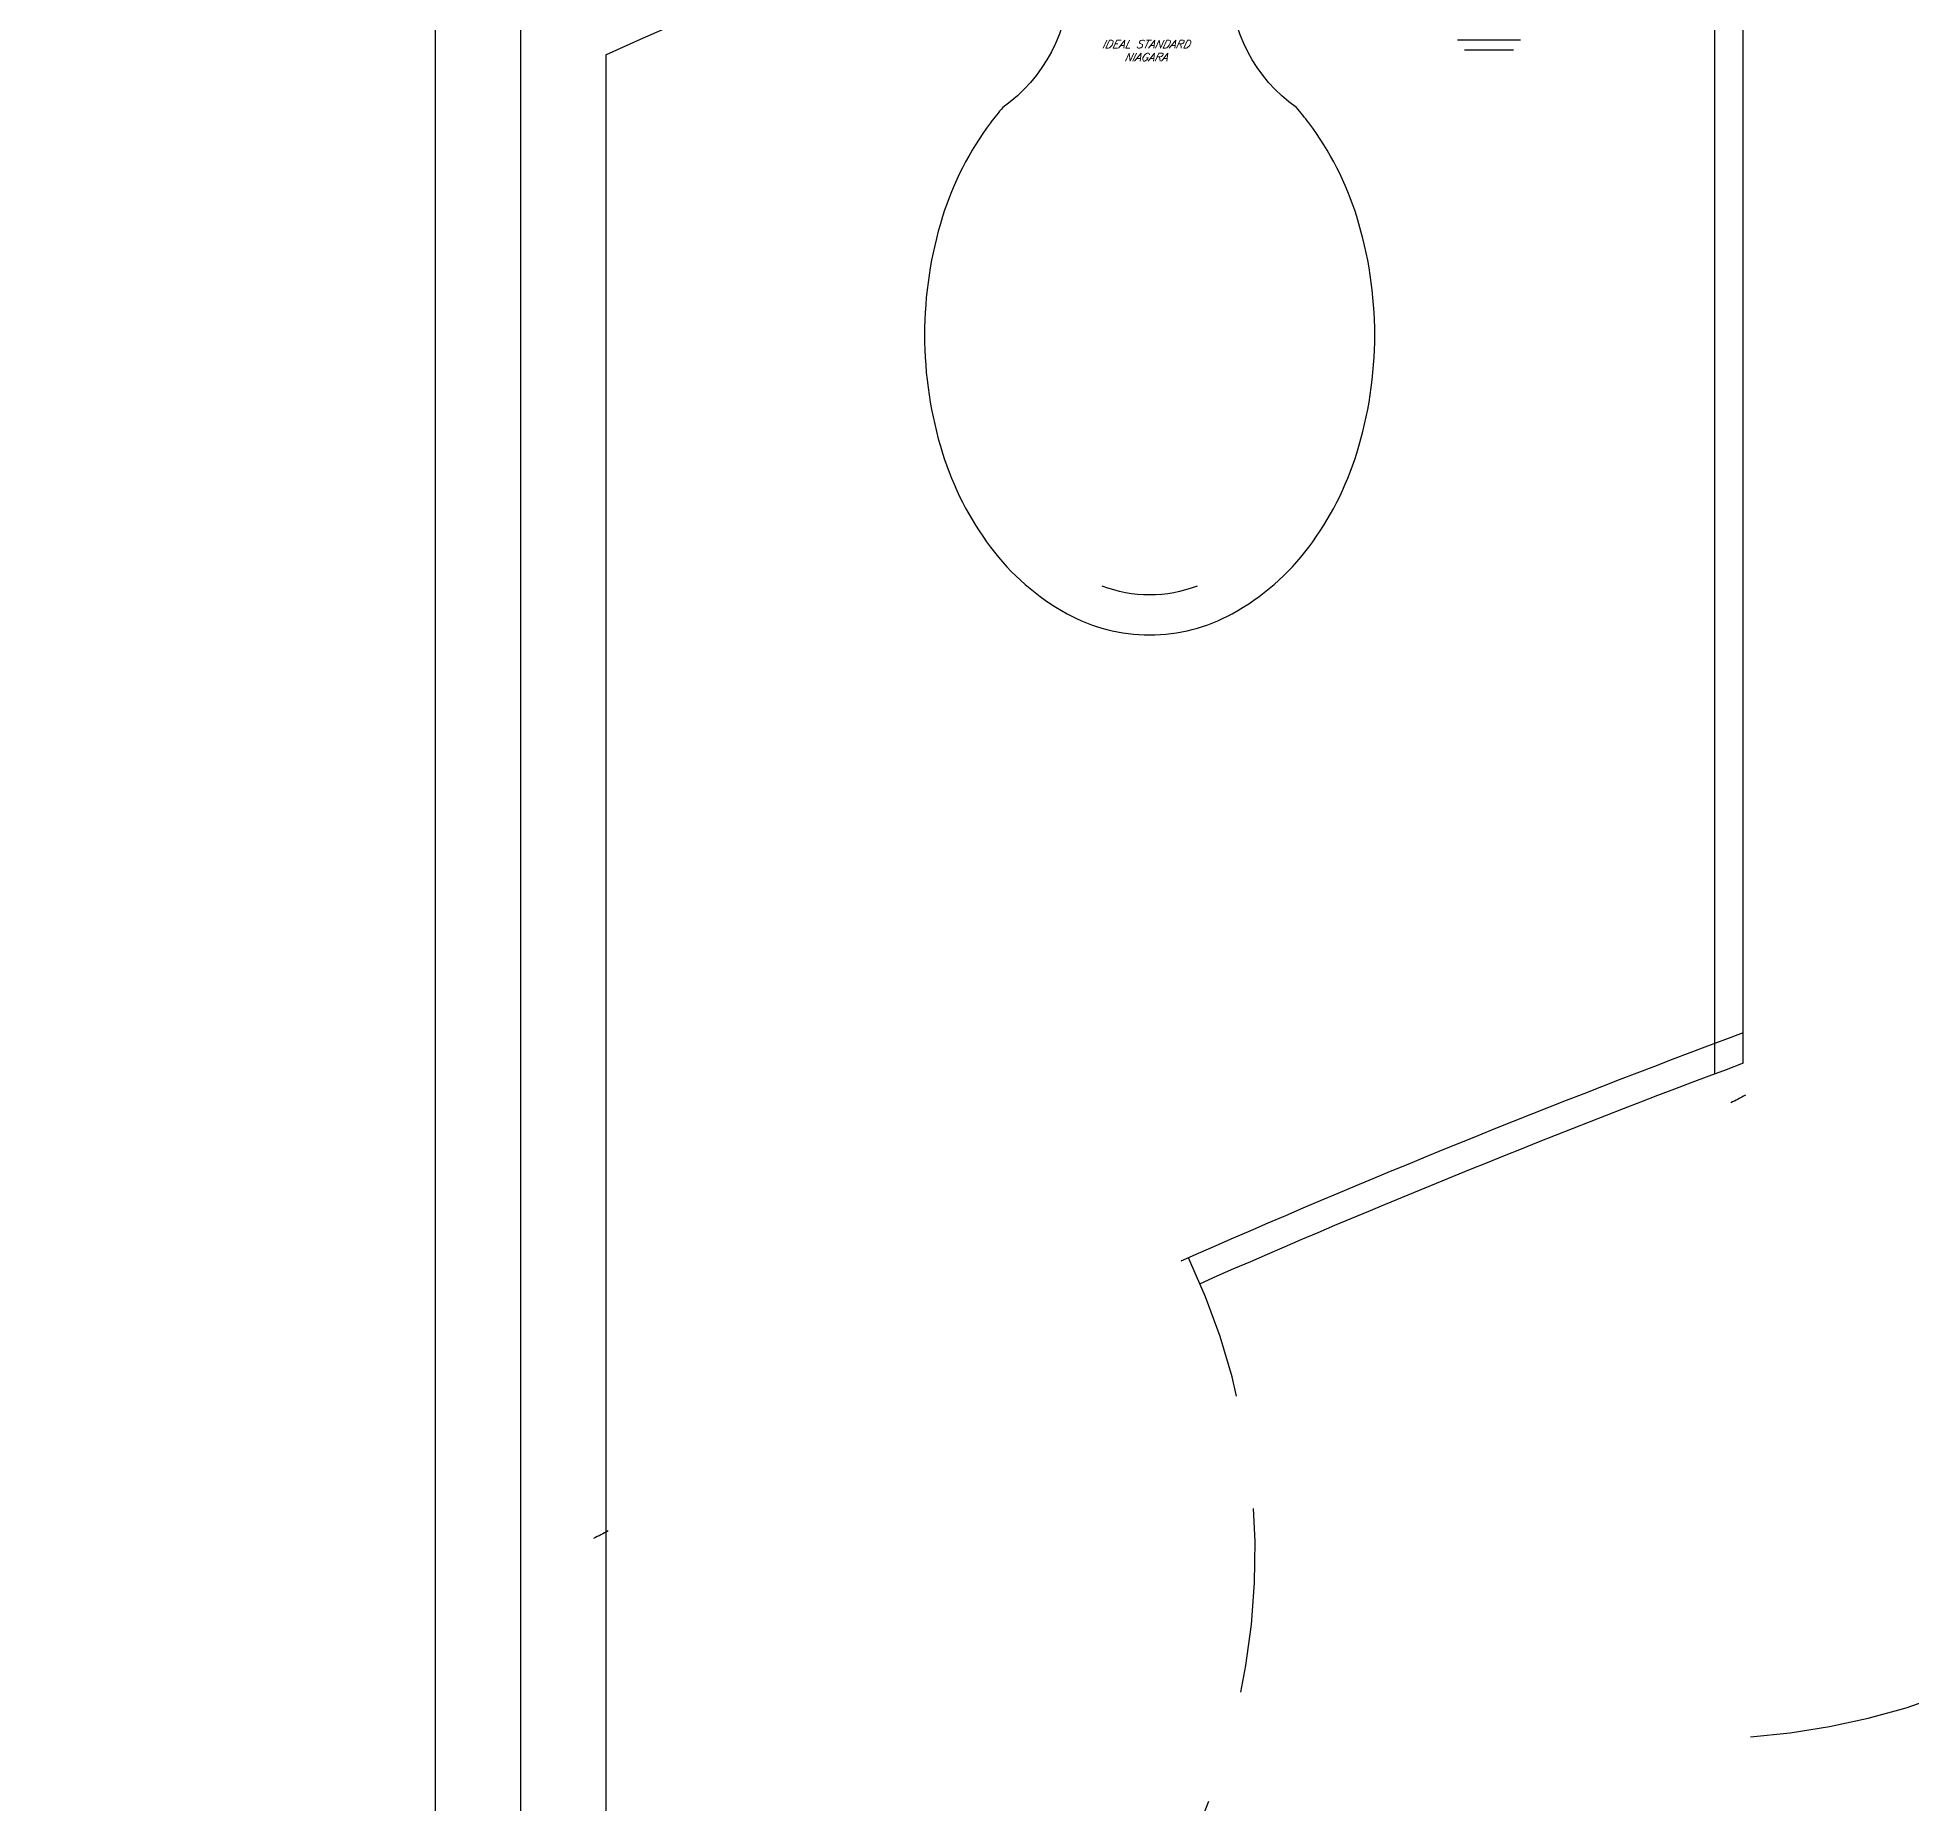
# Model space of a CAD drawing. Header units: millimetres. Extents: x 209.8 to 281.8, y 45 to 110.
# Drawn here: x 222.955 to 224.603, y 89.339 to 90.892 of the extents above; entities that cross this region are included whole.
import ezdxf
from ezdxf.enums import TextEntityAlignment as Align

# ---------------------------------------------------------------- set-up
doc = ezdxf.new("R2010")
doc.units = ezdxf.units.MM
doc.header["$LTSCALE"] = 0.65
doc.linetypes.add('HIDDEN', pattern=[0.375, 0.25, -0.125])
for name, color, linetype in [('mobiliario', 30, 'Continuous'), ('murodelgado', 1, 'Continuous'), ('murosgrueso', 5, 'Continuous')]:
    doc.layers.add(name, color=color, linetype=linetype)
doc.styles.add('ROMANS', font='romans', dxfattribs={"height": 0.25})

msp = doc.modelspace()

# ---------------------------------------------------------------- linework, layer by layer
at = {"layer": 'mobiliario'}
for p, q in [((224.43, 89.9805), (224.43, 91.2522)), ((224.455, 89.9899), (224.455, 91.2603)), ((224.2037, 90.89), (224.2593, 90.89)), ((224.2099, 90.8812), (224.253, 90.8812))]:
    msp.add_line(p, q, dxfattribs=at)
for points in [[(223.9242, 91.0126, 0.377964), (223.8627, 90.9428, -0.238587), (223.8039, 90.8305, 0.020236), (223.7931, 90.8171, 0.085783), (223.7509, 90.7346, 0.075445), (223.7351, 90.6305, 0.075445), (223.7509, 90.5264, 0.085783), (223.7931, 90.4439, 0.10607), (223.8604, 90.3853, 0.126822), (223.933, 90.3666, 0.126822), (224.0057, 90.3853, 0.10607), (224.073, 90.4439, 0.085783), (224.1152, 90.5264, 0.075445), (224.131, 90.6305, 0.075445), (224.1152, 90.7346, 0.085783), (224.073, 90.8171, 0.020236), (224.0621, 90.8305, -0.238587), (224.0034, 90.9428, 0.377964), (223.9418, 91.0126)], [(223.933, 90.4018, -0.092873), (223.8914, 90.4096, -0.10607)], [(223.9747, 90.4096, -0.092873), (223.933, 90.4018, -0.126822)]]:
    msp.add_lwpolyline(points, format="xyb", dxfattribs=at)
at = {"layer": 'mobiliario', "linetype": 'HIDDEN'}
for centre, end in [((224.4194, 90.0024), 18.7839), ((223.4194, 89.5586), 25.4093)]:
    msp.add_arc(centre, 0.6064, 273.9762, end, dxfattribs=at)
at = {"layer": 'mobiliario'}
for centre, radius, start, end in [((227.605, 81.5449), 9.0383, 110.39655, 113.77947), ((227.605, 81.5449), 9.0133, 110.45565, 113.7329), ((229.1049, 80.9689), 10.1229, 117.33262, 117.41479), ((228.1049, 80.5857), 10.1229, 117.33262, 117.41479)]:
    msp.add_arc(centre, radius, start, end, dxfattribs=at)
at = {"layer": 'murodelgado'}
for p, q in [((223.305, 86.7653), (223.305, 96.1499)), ((223.455, 87.074), (223.455, 90.8771))]:
    msp.add_line(p, q, dxfattribs=at)
msp.add_arc((227.605, 81.5449), 10.2133, 90.42075, 113.9746, dxfattribs=at)
for points, knots in [([(223.3133, 96.3043), (219.0885, 95.4879), (214.2396, 93.7665), (212.684, 89.3691), (212.4477, 88.701)], [19.364717, 19.364717, 19.364717, 19.364717, 31.060001, 33.155096, 33.155096, 33.155096, 33.155096]), ([(223.305, 96.1499), (223.0429, 96.099), (222.7813, 96.0456), (219.5793, 95.3552), (216.7802, 94.3622), (214.5308, 92.2443), (214.1966, 91.8662), (213.6261, 91.0665), (213.3879, 90.648), (212.9807, 89.7454), (212.8068, 89.2653), (212.6195, 88.7367), (212.6043, 88.6939), (212.5891, 88.651)], [19.398734, 19.398734, 19.398734, 19.398734, 20.127111, 20.127111, 28.350951, 28.350951, 29.968502, 29.968502, 31.494507, 31.494507, 33.020513, 33.020513, 33.155096, 33.155096, 33.155096, 33.155096])]:
    msp.add_open_spline(points, degree=3, knots=knots, dxfattribs=at)
at = {"layer": 'murosgrueso'}
msp.add_line((223.38, 86.9219), (223.38, 98.8673), dxfattribs=at)
msp.add_open_spline([(225.83, 96.6494), (225.5359, 96.6064), (225.2402, 96.5614), (223.5596, 96.2932), (222.1575, 96.0206), (218.1382, 94.9129), (215.7108, 93.7871), (213.8666, 91.5579), (213.5985, 91.1648), (213.0251, 90.1059), (212.7721, 89.3932), (212.5184, 88.676)], degree=3, knots=[17.048549, 17.048549, 17.048549, 17.048549, 17.872034, 17.872034, 21.715363, 21.715363, 29.40202, 29.40202, 30.905958, 30.905958, 33.155096, 33.155096, 33.155096, 33.155096], dxfattribs=at)

# ---------------------------------------------------------------- texts
at = {"layer": 'mobiliario', "style": 'ROMANS', "oblique": 25}
for s, height, p in [('IDEAL STANDARD', 0.007038, (223.9295, 90.8864)), ('NIAGARA', 0.00704, (223.9295, 90.875))]:
    msp.add_text(s, height=height, dxfattribs=at).set_placement(p, align=Align.MIDDLE)

doc.saveas('drawing.dxf')
